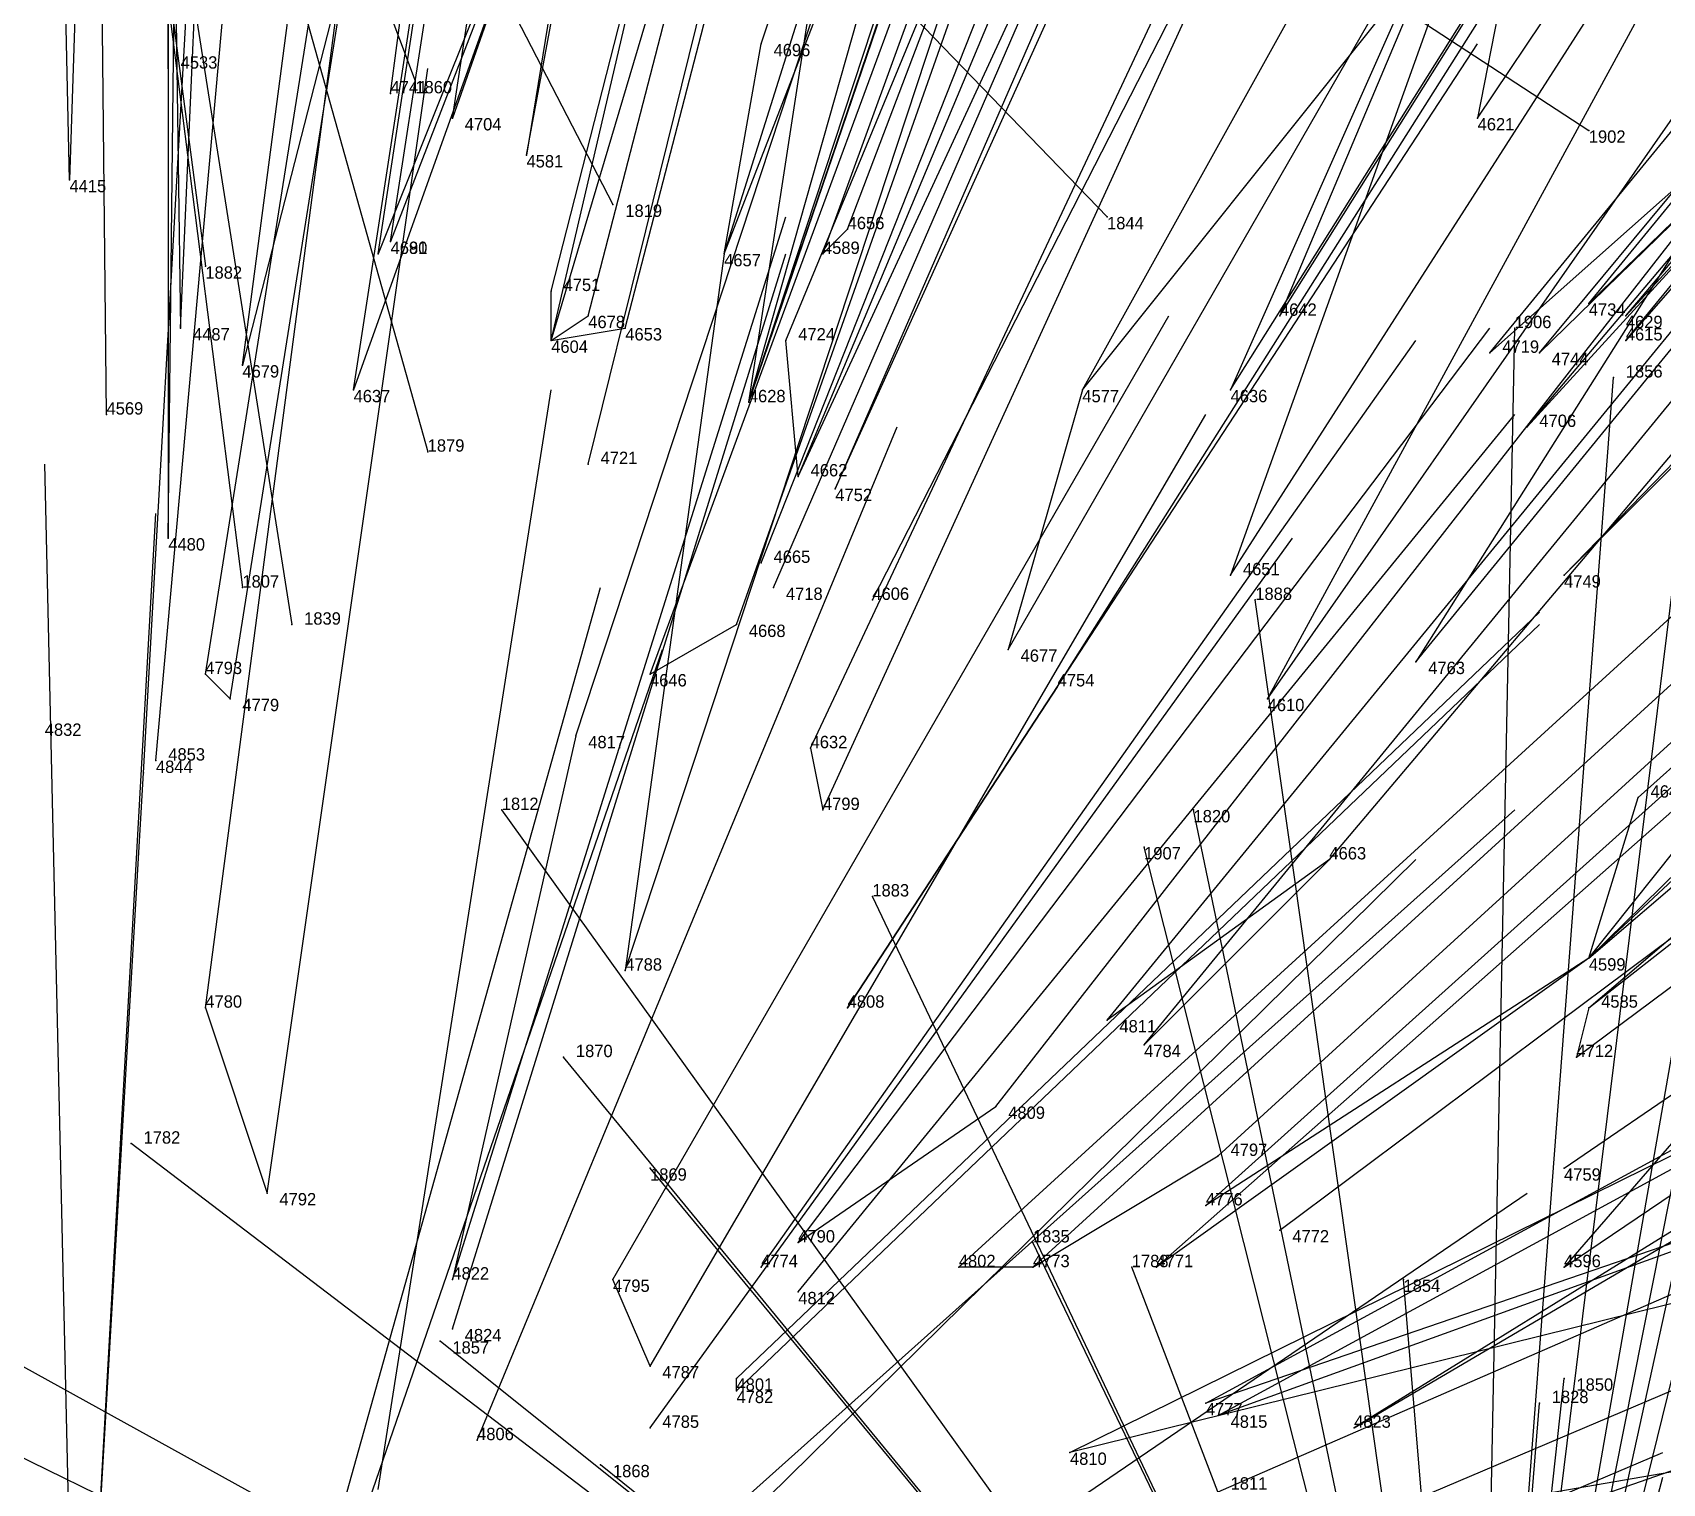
# Model space of a CAD drawing. Extents: x -0.5 to 0.59, y -0.5 to 0.58.
# Drawn here: x -0.008 to 0.124, y 0.0495 to 0.1669 of the extents above; entities that cross this region are included whole.
import ezdxf

# ---------------------------------------------------------------- set-up
doc = ezdxf.new("R2010")
doc.units = 0
for name, color, linetype in [('Facilities', 3, 'CONTINUOUS'), ('Facilities_lines', 3, 'CONTINUOUS'), ('Normals', 1, 'CONTINUOUS'), ('Source_points', 5, 'CONTINUOUS'), ('Text', 3, 'CONTINUOUS')]:
    doc.layers.add(name, color=color, linetype=linetype)

msp = doc.modelspace()

# ---------------------------------------------------------------- linework, layer by layer
at = {"layer": 'Facilities', "color": 3}
for p in [(0.021, 0.162, -0.409), (0.048, 0.149, -0.391), (0.056, 0.149, -0.398), (0.034, 0.142, -0.364), (0.077, 0.138, -0.394), (-0.002, 0.136, -0.341), (0.05, 0.137, -0.365), (0.037, 0.132, -0.343), (0.054, 0.131, -0.356), (0.051, 0.124, -0.337), (0.116, 0.123, -0.421), (0.052, 0.122, -0.331), (0.06, 0.121, -0.339), (0.042, 0.115, -0.305), (0.075, 0.114, -0.342), (0.008, 0.113, -0.283), (0.092, 0.113, -0.363), (0.036, 0.11, -0.289), (0.055, 0.109, -0.306), (0.002, 0.108, -0.27), (0.097, 0.1, -0.348), (0.118, 0.092, -0.373), (0.006, 0.088, -0.222), (0.118, 0.088, -0.369), (0.116, 0.075, -0.344), (0.093, 0.07, -0.291), (0.054, 0.069, -0.22), (0.051, 0.067, -0.21), (0.073, 0.067, -0.248), (0.054, 0.065, -0.211), (0.026, 0.062, -0.168), (0.042, 0.059, -0.181), (0.049, 0.057, -0.186), (0.028, 0.053, -0.15), (0.042, 0.054, -0.172)]:
    msp.add_point(p, dxfattribs=at)
at = {"layer": 'Facilities_lines', "color": 3}
for p, q in [((-0.002, 0.246, -0.614), (-0.005, 0.155, -0.387)), ((-0.006, 0.24, -1.25), (0.009, 0.122, -1.25)), ((-0.006, 0.24, -1.25), (0.039, 0.153, -1.25)), ((-0.006, 0.24, -1.25), (0.013, 0.119, -1.25)), ((-0.006, 0.24, -1.25), (0.079, 0.152, -1.25)), ((-0.006, 0.24, -1.25), (0.023, 0.163, -1.25)), ((-0.006, 0.24, -1.25), (0.024, 0.133, -1.25)), ((-0.006, 0.24, -1.25), (0.006, 0.148, -1.25)), ((-0.006, 0.24, -1.25), (0.118, 0.159, -1.25)), ((0.05, 0.137, -0.365), (0.078, 0.222, -0.588)), ((0.003, 0.21, -0.526), (0.004, 0.143, -0.357)), ((0.027, 0.21, -0.529), (0.009, 0.14, -0.35)), ((0.05, 0.137, -0.365), (0.069, 0.204, -0.538)), ((0.117, 0.201, -0.581), (0.089, 0.138, -0.41)), ((0.117, 0.201, -0.581), (0.089, 0.123, -0.38)), ((0.117, 0.201, -0.581), (0.093, 0.144, -0.429)), ((0.117, 0.201, -0.581), (0.109, 0.16, -0.483)), ((0.038, 0.194, -0.493), (0.018, 0.138, -0.347)), ((0.038, 0.194, -0.493), (0.02, 0.149, -0.376)), ((0.038, 0.194, -0.493), (0.021, 0.15, -0.378)), ((0.038, 0.194, -0.493), (0.026, 0.16, -0.405)), ((0.038, 0.194, -0.493), (0.032, 0.157, -0.4)), ((0.05, 0.137, -0.365), (0.069, 0.193, -0.512)), ((0.054, 0.131, -0.356), (0.079, 0.185, -0.501)), ((0.003, 0.181, -0.454), (0.003, 0.126, -0.315)), ((0.003, 0.181, -0.454), (0.003, 0.164, -0.411)), ((0.092, 0.113, -0.363), (0.129, 0.181, -0.555)), ((0.145, 0.181, -0.582), (0.104, 0.116, -0.389)), ((0.155, 0.181, -0.597), (0.11, 0.141, -0.449)), ((0.155, 0.181, -0.597), (0.113, 0.135, -0.441)), ((0.155, 0.181, -0.597), (0.114, 0.141, -0.453)), ((0.155, 0.181, -0.597), (0.118, 0.145, -0.467)), ((0.155, 0.181, -0.597), (0.121, 0.142, -0.466)), ((0.155, 0.181, -0.597), (0.121, 0.144, -0.469)), ((0.048, 0.149, -0.391), (0.06, 0.18, -0.475)), ((0.034, 0.142, -0.364), (0.045, 0.179, -0.462)), ((0.05, 0.137, -0.365), (0.056, 0.176, -0.463)), ((0.074, 0.169, -0.462), (0.057, 0.13, -0.354)), ((0.077, 0.138, -0.394), (0.101, 0.168, -0.49)), ((0.048, 0.149, -0.391), (0.051, 0.166, -0.434)), ((0.118, 0.092, -0.373), (0.18, 0.153, -0.591)), ((0.056, 0.149, -0.398), (0.058, 0.151, -0.404)), ((0.118, 0.092, -0.373), (0.165, 0.151, -0.559)), ((0.118, 0.092, -0.373), (0.18, 0.15, -0.587)), ((0.048, 0.149, -0.391), (0.04, 0.091, -0.249)), ((0.034, 0.142, -0.364), (0.034, 0.146, -0.376)), ((0.118, 0.088, -0.369), (0.186, 0.146, -0.591)), ((0.034, 0.142, -0.364), (0.037, 0.144, -0.371)), ((0.034, 0.142, -0.364), (0.04, 0.143, -0.37)), ((0.109, -0.006, -1.25), (0.112, 0.143, -1.25)), ((0.054, 0.131, -0.356), (0.053, 0.142, -0.38)), ((0.109, -0.006, -1.25), (0.127, 0.14, -1.25)), ((0.109, -0.006, -1.25), (0.12, 0.139, -1.25)), ((0.077, 0.138, -0.394), (0.071, 0.117, -0.342)), ((0.116, 0.123, -0.421), (0.125, 0.132, -0.455)), ((0.109, -0.006, -1.25), (0.091, 0.121, -1.25)), ((0.042, 0.115, -0.305), (0.049, 0.119, -0.321)), ((0.008, 0.113, -0.283), (0.006, 0.115, -0.288)), ((0.075, 0.114, -0.342), (0.058, 0.088, -0.264)), ((0.109, -0.006, -1.25), (0.138, 0.112, -1.25)), ((0.036, 0.11, -0.289), (0.026, 0.066, -0.177)), ((0.055, 0.109, -0.306), (0.056, 0.104, -0.296)), ((-0.003, 0.039, -0.098), (0.001, 0.107, -0.268)), ((0.149, 0.105, -0.456), (0.116, 0.067, -0.334)), ((0.118, 0.092, -0.373), (0.122, 0.105, -0.404)), ((0.109, -0.006, -1.25), (0.03, 0.104, -1.25)), ((0.109, -0.006, -1.25), (0.086, 0.104, -1.25)), ((0.109, -0.006, -1.25), (0.128, 0.103, -1.25)), ((0.109, -0.006, -1.25), (0.082, 0.101, -1.25)), ((0.097, 0.1, -0.348), (0.079, 0.087, -0.294)), ((0.097, 0.1, -0.348), (0.082, 0.085, -0.294)), ((0.109, -0.006, -1.25), (0.06, 0.097, -1.25)), ((0.162, 0.093, -0.466), (0.099, 0.054, -0.282)), ((0.118, 0.092, -0.373), (0.083, 0.067, -0.266)), ((0.118, 0.092, -0.373), (0.087, 0.072, -0.282)), ((0.109, -0.006, -1.25), (0.128, 0.09, -1.25)), ((0.006, 0.088, -0.222), (0.011, 0.073, -0.184)), ((0.118, 0.088, -0.369), (0.117, 0.084, -0.36)), ((0.109, -0.006, -1.25), (0.035, 0.084, -1.25)), ((0.16, 0.081, -0.448), (0.087, 0.056, -0.258)), ((0.16, 0.081, -0.448), (0.088, 0.055, -0.26)), ((0.109, -0.006, -1.25), (0.128, 0.081, -1.25)), ((0.054, 0.069, -0.22), (0.07, 0.08, -0.265)), ((0.109, -0.006, -1.25), (0, 0.077, -1.25)), ((0.073, 0.067, -0.248), (0.088, 0.076, -0.291)), ((0.109, -0.006, -1.25), (0.042, 0.075, -1.25)), ((0.165, 0.074, -0.453), (0.076, 0.052, -0.23)), ((0.109, -0.006, -1.25), (-0.027, 0.069, -1.25)), ((0.109, -0.006, -1.25), (0.073, 0.069, -1.25)), ((0.042, 0.059, -0.181), (0.039, 0.066, -0.19)), ((0.073, 0.067, -0.248), (0.067, 0.067, -0.237)), ((0.109, -0.006, -1.25), (0.081, 0.067, -1.25)), ((0.109, -0.006, -1.25), (0.103, 0.066, -1.25)), ((0.109, -0.006, -1.25), (0.025, 0.061, -1.25)), ((0.109, -0.006, -1.25), (-0.024, 0.059, -1.25)), ((0.049, 0.057, -0.186), (0.049, 0.058, -0.189)), ((0.109, -0.006, -1.25), (0.116, 0.058, -1.25)), ((0.109, -0.006, -1.25), (0.114, 0.056, -1.25)), ((0.109, -0.006, -1.25), (0.038, 0.051, -1.25)), ((0.128, 0.051, -0.343), (0.07, 0.041, -0.202)), ((0.109, -0.006, -1.25), (0.124, 0.05, -1.25))]:
    msp.add_line(p, q, dxfattribs=at)
at = {"layer": 'Normals', "color": 1}
for p, q in [((0.003, 0.164, -0.411), (0.003, 0.256, -0.372)), ((0.051, 0.166, -0.434), (0.08, 0.255, -0.399)), ((0.021, 0.162, -0.409), (0.033, 0.254, -0.372)), ((0.026, 0.16, -0.405), (0.04, 0.252, -0.368)), ((-0.005, 0.155, -0.387), (-0.007, 0.248, -0.35)), ((0.032, 0.157, -0.4), (0.049, 0.248, -0.362)), ((0.02, 0.149, -0.376), (0.034, 0.241, -0.338)), ((0.021, 0.15, -0.378), (0.035, 0.241, -0.34)), ((0.048, 0.149, -0.391), (0.076, 0.238, -0.354)), ((0.058, 0.151, -0.404), (0.091, 0.238, -0.368)), ((0.056, 0.149, -0.398), (0.088, 0.237, -0.363)), ((0.004, 0.143, -0.357), (0.008, 0.235, -0.319)), ((0.034, 0.146, -0.376), (0.057, 0.236, -0.339)), ((0.109, 0.16, -0.483), (0.16, 0.236, -0.444)), ((0.037, 0.144, -0.371), (0.06, 0.233, -0.333)), ((0.009, 0.14, -0.35), (0.021, 0.231, -0.311)), ((0.034, 0.142, -0.364), (0.055, 0.232, -0.326)), ((0.04, 0.143, -0.37), (0.063, 0.232, -0.332)), ((-0.002, 0.136, -0.341), (-0.003, 0.229, -0.303)), ((0.018, 0.138, -0.347), (0.032, 0.229, -0.308)), ((0.053, 0.142, -0.38), (0.089, 0.229, -0.344)), ((0.05, 0.137, -0.365), (0.08, 0.225, -0.328)), ((0.093, 0.144, -0.429), (0.142, 0.222, -0.391)), ((0.037, 0.132, -0.343), (0.059, 0.221, -0.302)), ((0.003, 0.126, -0.315), (0.004, 0.218, -0.275)), ((0.077, 0.138, -0.394), (0.122, 0.219, -0.358)), ((0.054, 0.131, -0.356), (0.09, 0.217, -0.318)), ((0.118, 0.145, -0.467), (0.177, 0.217, -0.43)), ((0.089, 0.138, -0.41), (0.138, 0.216, -0.372)), ((0.057, 0.13, -0.354), (0.095, 0.214, -0.316)), ((0.121, 0.144, -0.469), (0.181, 0.215, -0.433)), ((0.121, 0.142, -0.466), (0.18, 0.214, -0.429)), ((0.11, 0.141, -0.449), (0.169, 0.213, -0.41)), ((0.114, 0.141, -0.453), (0.173, 0.212, -0.415)), ((0.051, 0.124, -0.337), (0.085, 0.21, -0.296)), ((0.113, 0.135, -0.441), (0.173, 0.206, -0.403)), ((0.052, 0.122, -0.331), (0.088, 0.205, -0.289)), ((0.049, 0.119, -0.321), (0.079, 0.204, -0.279)), ((0.006, 0.115, -0.288), (0.02, 0.203, -0.242)), ((0.06, 0.121, -0.339), (0.102, 0.203, -0.298)), ((0.008, 0.113, -0.283), (0.022, 0.201, -0.238)), ((0.089, 0.123, -0.38), (0.139, 0.201, -0.343)), ((0.042, 0.115, -0.305), (0.073, 0.199, -0.262)), ((0.002, 0.108, -0.27), (0.01, 0.197, -0.225)), ((0.071, 0.117, -0.342), (0.117, 0.197, -0.304)), ((0.001, 0.107, -0.268), (0.006, 0.196, -0.222)), ((0.036, 0.11, -0.289), (0.064, 0.195, -0.245)), ((0.075, 0.114, -0.342), (0.125, 0.193, -0.305)), ((0.055, 0.109, -0.306), (0.094, 0.192, -0.264)), ((0.092, 0.113, -0.363), (0.145, 0.189, -0.326)), ((0.116, 0.123, -0.421), (0.18, 0.189, -0.383)), ((0.056, 0.104, -0.296), (0.094, 0.187, -0.255)), ((0.104, 0.116, -0.389), (0.162, 0.187, -0.349)), ((0.006, 0.088, -0.222), (0.018, 0.179, -0.181)), ((0.04, 0.091, -0.249), (0.069, 0.179, -0.211)), ((0.097, 0.1, -0.348), (0.157, 0.171, -0.311)), ((0.122, 0.105, -0.404), (0.191, 0.167, -0.364)), ((0.058, 0.088, -0.264), (0.109, 0.166, -0.227)), ((0.011, 0.073, -0.184), (0.024, 0.164, -0.145)), ((0.023, 0.163, -1.25), (0.023, 0.163, -1.15)), ((0.079, 0.087, -0.294), (0.138, 0.159, -0.257)), ((0.118, 0.159, -1.25), (0.118, 0.159, -1.15)), ((0.082, 0.085, -0.294), (0.141, 0.157, -0.258)), ((0.026, 0.066, -0.177), (0.053, 0.152, -0.133)), ((0.039, 0.153, -1.25), (0.039, 0.153, -1.15)), ((0.07, 0.08, -0.265), (0.127, 0.153, -0.228)), ((0.079, 0.152, -1.25), (0.079, 0.152, -1.15)), ((0.118, 0.092, -0.373), (0.188, 0.152, -0.335)), ((0.006, 0.148, -1.25), (0.006, 0.148, -1.15)), ((0.026, 0.062, -0.168), (0.053, 0.149, -0.126)), ((0.039, 0.066, -0.19), (0.084, 0.144, -0.148)), ((0.118, 0.088, -0.369), (0.191, 0.145, -0.329)), ((0.054, 0.069, -0.22), (0.11, 0.143, -0.181)), ((0.112, 0.143, -1.25), (0.112, 0.143, -1.15)), ((0.051, 0.067, -0.21), (0.104, 0.142, -0.17)), ((0.088, 0.076, -0.291), (0.157, 0.139, -0.256)), ((0.117, 0.084, -0.36), (0.191, 0.139, -0.321)), ((0.12, 0.139, -1.25), (0.12, 0.139, -1.15)), ((0.02, 0.049, -0.132), (0.034, 0.138, -0.089)), ((0.042, 0.059, -0.181), (0.087, 0.136, -0.136)), ((0.054, 0.065, -0.211), (0.112, 0.136, -0.172)), ((0.028, 0.053, -0.15), (0.062, 0.135, -0.103)), ((0.087, 0.072, -0.282), (0.156, 0.134, -0.245)), ((-0.005, 0.045, -0.114), (-0.007, 0.132, -0.065)), ((0.024, 0.133, -1.25), (0.024, 0.133, -1.15)), ((0.067, 0.067, -0.237), (0.136, 0.13, -0.202)), ((0.073, 0.067, -0.248), (0.142, 0.13, -0.212)), ((-0.003, 0.039, -0.098), (0.002, 0.128, -0.052)), ((0.083, 0.067, -0.266), (0.152, 0.128, -0.228)), ((0.116, 0.075, -0.344), (0.192, 0.127, -0.305)), ((0.042, 0.054, -0.172), (0.094, 0.126, -0.126)), ((0.093, 0.07, -0.291), (0.168, 0.126, -0.255)), ((0.009, 0.122, -1.25), (0.009, 0.122, -1.15)), ((0.015, 0.04, -0.107), (0.038, 0.122, -0.055)), ((0.091, 0.121, -1.25), (0.091, 0.121, -1.15)), ((0.013, 0.119, -1.25), (0.013, 0.119, -1.15)), ((0.049, 0.058, -0.189), (0.114, 0.12, -0.145)), ((0.049, 0.057, -0.186), (0.114, 0.119, -0.143)), ((0.116, 0.067, -0.334), (0.193, 0.119, -0.297)), ((0.013, 0.03, -0.083), (0.043, 0.117, -0.042)), ((0.03, 0.104, -1.25), (0.03, 0.104, -1.15)), ((0.046, 0.045, -0.161), (0.112, 0.104, -0.115)), ((0.086, 0.104, -1.25), (0.086, 0.104, -1.15)), ((0.082, 0.101, -1.25), (0.082, 0.101, -1.15)), ((0.099, 0.054, -0.282), (0.179, 0.101, -0.244)), ((0.041, 0.038, -0.139), (0.104, 0.1, -0.092)), ((0.087, 0.056, -0.258), (0.168, 0.1, -0.22)), ((0.088, 0.055, -0.26), (0.169, 0.099, -0.221)), ((0.06, 0.097, -1.25), (0.06, 0.097, -1.15)), ((0.076, 0.052, -0.23), (0.159, 0.093, -0.193)), ((0.035, 0.084, -1.25), (0.035, 0.084, -1.15)), ((0.07, 0.041, -0.202), (0.155, 0.078, -0.164)), ((0, 0.077, -1.25), (0, 0.077, -1.15)), ((0.042, 0.075, -1.25), (0.042, 0.075, -1.15)), ((0.044, 0.026, -0.127), (0.113, 0.073, -0.073)), ((0.073, 0.069, -1.25), (0.073, 0.069, -1.15)), ((0.081, 0.067, -1.25), (0.081, 0.067, -1.15)), ((0.083, 0.036, -0.226), (0.169, 0.066, -0.185)), ((0.103, 0.066, -1.25), (0.103, 0.066, -1.15)), ((0.025, 0.061, -1.25), (0.025, 0.061, -1.15)), ((0.047, 0.024, -0.132), (0.127, 0.058, -0.082)), ((0.116, 0.058, -1.25), (0.116, 0.058, -1.15)), ((0.114, 0.056, -1.25), (0.114, 0.056, -1.15)), ((0.046, 0.019, -0.125), (0.124, 0.052, -0.071)), ((0.038, 0.051, -1.25), (0.038, 0.051, -1.15))]:
    msp.add_line(p, q, dxfattribs=at)
at = {"layer": 'Source_points', "color": 5}
for p in [(0.051, 0.166, -0.434), (0.003, 0.164, -0.411), (0.023, 0.163, -1.25), (0.026, 0.16, -0.405), (0.109, 0.16, -0.483), (0.118, 0.159, -1.25), (0.032, 0.157, -0.4), (-0.005, 0.155, -0.387), (0.039, 0.153, -1.25), (0.079, 0.152, -1.25), (0.058, 0.151, -0.404), (0.021, 0.15, -0.378), (0.006, 0.148, -1.25), (0.02, 0.149, -0.376), (0.034, 0.146, -0.376), (0.037, 0.144, -0.371), (0.093, 0.144, -0.429), (0.118, 0.145, -0.467), (0.121, 0.144, -0.469), (0.004, 0.143, -0.357), (0.04, 0.143, -0.37), (0.112, 0.143, -1.25), (0.053, 0.142, -0.38), (0.121, 0.142, -0.466), (0.009, 0.14, -0.35), (0.11, 0.141, -0.449), (0.114, 0.141, -0.453), (0.12, 0.139, -1.25), (0.018, 0.138, -0.347), (0.089, 0.138, -0.41), (0.113, 0.135, -0.441), (0.024, 0.133, -1.25), (0.057, 0.13, -0.354), (0.003, 0.126, -0.315), (0.089, 0.123, -0.38), (0.009, 0.122, -1.25), (0.091, 0.121, -1.25), (0.013, 0.119, -1.25), (0.049, 0.119, -0.321), (0.071, 0.117, -0.342), (0.006, 0.115, -0.288), (0.104, 0.116, -0.389), (0.001, 0.107, -0.268), (0.122, 0.105, -0.404), (0.03, 0.104, -1.25), (0.056, 0.104, -0.296), (0.086, 0.104, -1.25), (0.082, 0.101, -1.25), (0.06, 0.097, -1.25), (0.04, 0.091, -0.249), (0.058, 0.088, -0.264), (0.079, 0.087, -0.294), (0.082, 0.085, -0.294), (0.035, 0.084, -1.25), (0.117, 0.084, -0.36), (0.07, 0.08, -0.265), (0, 0.077, -1.25), (0.088, 0.076, -0.291), (0.042, 0.075, -1.25), (0.011, 0.073, -0.184), (0.087, 0.072, -0.282), (0.073, 0.069, -1.25), (0.026, 0.066, -0.177), (0.039, 0.066, -0.19), (0.067, 0.067, -0.237), (0.081, 0.067, -1.25), (0.083, 0.067, -0.266), (0.103, 0.066, -1.25), (0.116, 0.067, -0.334), (0.025, 0.061, -1.25), (0.049, 0.058, -0.189), (0.116, 0.058, -1.25), (0.087, 0.056, -0.258), (0.114, 0.056, -1.25), (0.088, 0.055, -0.26), (0.099, 0.054, -0.282), (0.076, 0.052, -0.23), (0.038, 0.051, -1.25)]:
    msp.add_point(p, dxfattribs=at)

# ---------------------------------------------------------------- texts
at = {"layer": 'Text', "color": 3}
for s, p in [('4533', (0.004, 0.164, -0.411)), ('4696', (0.052, 0.165, -0.434)), ('4741', (0.021, 0.162, -0.409)), ('1860', (0.023, 0.162, -1.25)), ('4704', (0.027, 0.159, -0.405)), ('4621', (0.109, 0.159, -0.483)), ('1902', (0.118, 0.158, -1.25)), ('4581', (0.032, 0.156, -0.4)), ('4415', (-0.005, 0.154, -0.387)), ('1819', (0.04, 0.152, -1.25)), ('4656', (0.058, 0.151, -0.404)), ('1844', (0.079, 0.151, -1.25)), ('4681', (0.021, 0.149, -0.378)), ('4690', (0.021, 0.149, -0.376)), ('4589', (0.056, 0.149, -0.398)), ('1882', (0.006, 0.147, -1.25)), ('4657', (0.048, 0.148, -0.391)), ('4751', (0.035, 0.146, -0.376)), ('4678', (0.037, 0.143, -0.371)), ('4642', (0.093, 0.144, -0.429)), ('1906', (0.112, 0.143, -1.25)), ('4734', (0.118, 0.144, -0.467)), ('4629', (0.121, 0.143, -0.469)), ('4487', (0.005, 0.142, -0.357)), ('4653', (0.04, 0.142, -0.37)), ('4724', (0.054, 0.142, -0.38)), ('4615', (0.121, 0.142, -0.466)), ('4604', (0.034, 0.141, -0.364)), ('4719', (0.111, 0.141, -0.449)), ('4679', (0.009, 0.139, -0.35)), ('4744', (0.115, 0.14, -0.453)), ('1856', (0.121, 0.139, -1.25)), ('4637', (0.018, 0.137, -0.347)), ('4628', (0.05, 0.137, -0.365)), ('4577', (0.077, 0.137, -0.394)), ('4636', (0.089, 0.137, -0.41)), ('4569', (-0.002, 0.136, -0.341)), ('4706', (0.114, 0.135, -0.441)), ('1879', (0.024, 0.133, -1.25)), ('4721', (0.038, 0.132, -0.343)), ('4662', (0.055, 0.131, -0.356)), ('4752', (0.057, 0.129, -0.354)), ('4480', (0.003, 0.125, -0.315)), ('4665', (0.052, 0.124, -0.337)), ('1807', (0.009, 0.122, -1.25)), ('4651', (0.09, 0.123, -0.38)), ('4749', (0.116, 0.122, -0.421)), ('4718', (0.053, 0.121, -0.331)), ('4606', (0.06, 0.121, -0.339)), ('1888', (0.091, 0.121, -1.25)), ('1839', (0.014, 0.119, -1.25)), ('4668', (0.05, 0.118, -0.321)), ('4677', (0.072, 0.116, -0.342)), ('4793', (0.006, 0.115, -0.288)), ('4646', (0.042, 0.114, -0.305)), ('4754', (0.075, 0.114, -0.342)), ('4763', (0.105, 0.115, -0.389)), ('4779', (0.009, 0.112, -0.283)), ('4610', (0.092, 0.112, -0.363)), ('4832', (-0.007, 0.11, -0.278)), ('4817', (0.037, 0.109, -0.289)), ('4632', (0.055, 0.109, -0.306)), ('4853', (0.003, 0.108, -0.27)), ('4844', (0.002, 0.107, -0.268)), ('4641', (0.123, 0.105, -0.404)), ('1812', (0.03, 0.104, -1.25)), ('4799', (0.056, 0.104, -0.296)), ('1820', (0.086, 0.103, -1.25)), ('1907', (0.082, 0.1, -1.25)), ('4663', (0.097, 0.1, -0.348)), ('1883', (0.06, 0.097, -1.25)), ('4788', (0.04, 0.091, -0.249)), ('4599', (0.118, 0.091, -0.373)), ('4780', (0.006, 0.088, -0.222)), ('4808', (0.058, 0.088, -0.264)), ('4585', (0.119, 0.088, -0.369)), ('4811', (0.08, 0.086, -0.294)), ('1870', (0.036, 0.084, -1.25)), ('4784', (0.082, 0.084, -0.294)), ('4712', (0.117, 0.084, -0.36)), ('4809', (0.071, 0.079, -0.265)), ('1782', (0.001, 0.077, -1.25)), ('4797', (0.089, 0.076, -0.291)), ('1869', (0.042, 0.074, -1.25)), ('4759', (0.116, 0.074, -0.344)), ('4792', (0.012, 0.072, -0.184)), ('4776', (0.087, 0.072, -0.282)), ('4790', (0.054, 0.069, -0.22)), ('1835', (0.073, 0.069, -1.25)), ('4772', (0.094, 0.069, -0.291)), ('4774', (0.051, 0.067, -0.21)), ('4802', (0.067, 0.067, -0.237)), ('4773', (0.073, 0.067, -0.248)), ('1788', (0.081, 0.067, -1.25)), ('4771', (0.083, 0.067, -0.266)), ('4596', (0.116, 0.067, -0.334)), ('4822', (0.026, 0.066, -0.177)), ('4795', (0.039, 0.065, -0.19)), ('1854', (0.103, 0.065, -1.25)), ('4812', (0.054, 0.064, -0.211)), ('4824', (0.027, 0.061, -0.168)), ('1857', (0.026, 0.06, -1.25)), ('4787', (0.043, 0.058, -0.181)), ('4801', (0.049, 0.057, -0.189)), ('4782', (0.049, 0.056, -0.186)), ('1828', (0.115, 0.056, -1.25)), ('1850', (0.117, 0.057, -1.25)), ('4777', (0.087, 0.055, -0.258)), ('4785', (0.043, 0.054, -0.172)), ('4815', (0.089, 0.054, -0.26)), ('4823', (0.099, 0.054, -0.282)), ('4806', (0.028, 0.053, -0.15)), ('4810', (0.076, 0.051, -0.23)), ('1868', (0.039, 0.05, -1.25)), ('1811', (0.089, 0.049, -1.25))]:
    msp.add_text(s, height=0.001, dxfattribs=at).set_placement(p)

doc.saveas('drawing.dxf')
